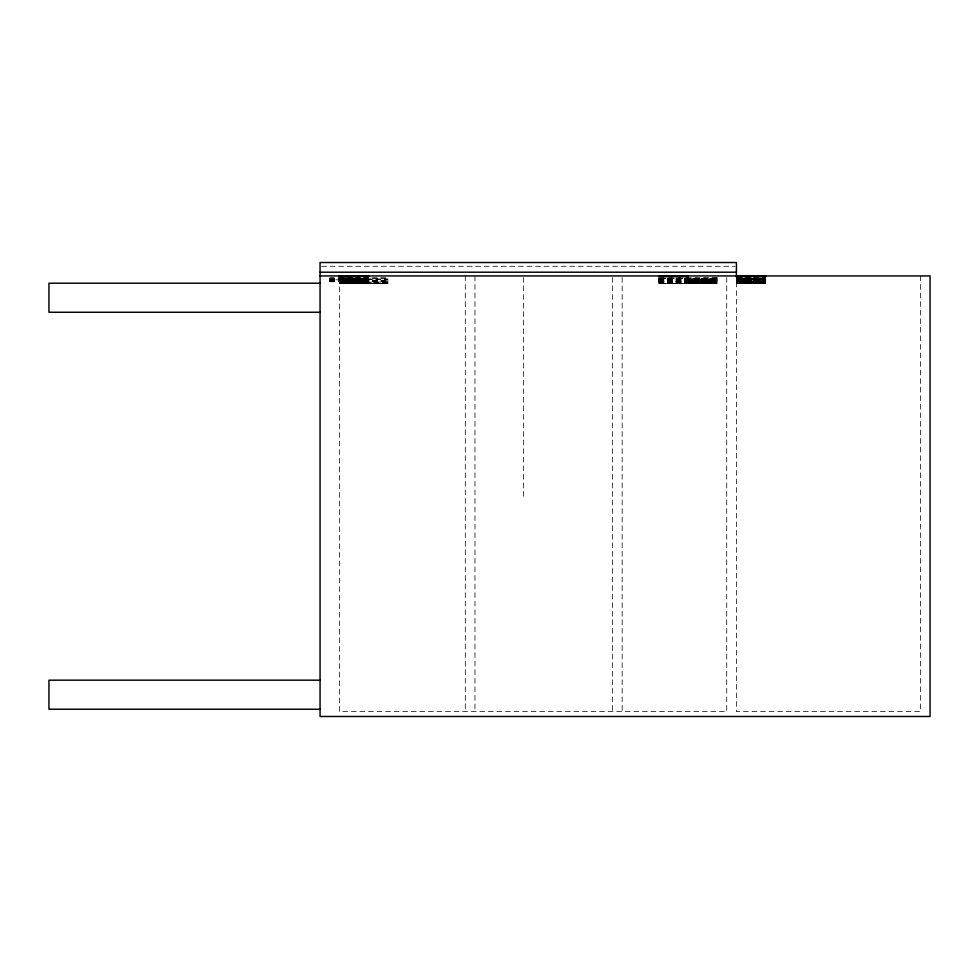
<?xml version="1.0" encoding="UTF-8"?>
<svg xmlns="http://www.w3.org/2000/svg" width="979" height="979" viewBox="0 0 979 979"><rect width="100%" height="100%" fill="white"/><g stroke="black" fill="none" stroke-linecap="round" stroke-linejoin="round"><path stroke-width="0.73" stroke-dasharray="4.89 3.67" d="M358.791 283.102L339.419 283.396L358.791 283.592L358.791 276.91M717.032 278.158L658.94 278.22L717.032 277.779M340.912 277.779L358.791 278.22L339.419 278.317L358.791 278.831L339.419 278.942L358.791 279.48L339.419 279.578L358.791 280.141L339.419 280.227L358.791 280.789L339.419 280.875L358.791 281.401L339.419 281.475L358.791 281.976L339.419 282.038L368.471 282.49L339.419 282.539L358.791 282.919L339.419 283.531L368.471 283.653L368.471 277.644M658.94 281.744L717.032 281.438L687.992 281.169L717.032 280.838L687.992 280.508L717.032 280.214L687.992 279.847L717.032 279.578L687.992 279.284L717.032 278.954L687.992 278.734L717.032 278.354L687.992 278.207M368.471 283.102L339.419 283.653L387.831 283.665L387.831 277.755L358.791 277.803M687.992 283.629L717.032 283.482L658.94 283.518M339.419 277.742L368.471 278.22L339.419 278.317L368.471 278.831L339.419 278.942L368.471 279.48L339.419 279.578L368.471 279.81L329.739 279.798M765.443 277.644L765.443 283.677L736.404 283.531L765.443 283.274L736.404 282.955L765.443 282.919L736.404 282.539L765.443 282.49L736.404 282.038L765.443 281.976L736.404 281.475L765.443 281.487L736.404 280.875L765.443 280.789L736.404 280.227L765.443 280.141L736.404 279.81L765.443 279.81L736.404 279.578L765.443 279.48L736.404 278.942L765.443 278.831L736.404 278.317L765.443 278.22L736.404 277.742M736.404 281.475L765.443 281.401M358.791 283.274L339.419 283.286L387.831 283.347M321.577 266.288L734.874 266.288M368.471 277.901L329.739 277.987L329.739 281.744L368.471 281.744M658.94 277.901L687.992 277.987M736.404 277.987L765.443 277.877M329.739 278.122L368.471 278.134M736.404 278.134L765.443 278.134M329.739 278.342L387.831 278.33M736.404 278.33L765.443 278.33M329.739 278.55L368.471 278.562M658.94 278.562L717.032 278.672M736.404 278.562L765.443 278.562M329.739 278.831L368.471 278.844M658.94 278.831L687.992 278.844M736.404 278.844L765.443 278.844M358.791 278.954L387.831 279.027M329.739 279.137L368.471 279.15M658.94 279.15L717.032 279.223M736.404 279.15L765.443 279.15M329.739 279.456L368.471 279.468M658.94 279.468L687.992 279.468M736.404 279.468L765.443 279.468M358.791 279.676L387.831 279.615M658.94 279.81L717.032 279.774M329.739 280.165L387.831 280.263M658.94 280.141L687.992 280.141M736.404 280.141L765.443 280.141M329.739 280.483L387.831 280.337M658.94 280.471L717.032 280.447M736.404 280.471L765.443 280.471M329.739 280.765L387.831 280.912M658.94 280.777L687.992 280.777M736.404 280.777L765.443 280.777M329.739 281.046L387.831 280.973M658.94 281.059L717.032 281.108M736.404 281.059L765.443 281.059M329.739 281.303L368.471 281.291M658.94 281.291L687.992 281.291M736.404 281.291L765.443 281.291M329.739 281.475L387.831 281.524M658.94 281.487L687.992 281.487M329.739 281.634L387.831 281.585M658.94 281.634L717.032 281.719M765.443 281.634L736.404 281.719L765.443 281.744M358.791 282.136L387.831 282.087M658.94 281.976L687.992 281.976M687.992 282.27L717.032 282.27M658.94 282.49L687.992 282.49M339.419 282.711L387.831 282.625M658.94 282.711L717.032 282.76M736.404 282.711L765.443 282.711M658.94 282.919L687.992 282.919M339.419 283.102L387.831 283.004M658.94 283.102L717.032 283.151M736.404 283.102L765.443 283.653L736.404 283.286M658.94 283.274L687.992 283.274M765.443 283.408L736.404 283.396L765.443 283.677M387.831 283.567L339.419 283.531L368.471 283.274L339.419 282.539M717.032 283.641L658.94 283.592L658.94 277.644M339.419 283.653L368.471 283.677M687.992 281.768L717.032 281.989L687.992 282.319L717.032 282.478L687.992 282.796L717.032 282.894L687.992 283.176L717.032 283.677L717.032 277.669M339.419 279.81L368.471 280.141L339.419 280.227L368.471 280.789L339.419 280.875L368.471 281.401L339.419 281.475L368.471 281.976L339.419 282.038L358.791 282.49M920.37 275.931L920.37 711.647L736.404 711.647L736.404 277.461M726.724 277.461L726.724 711.647L339.419 711.647L339.419 277.461M687.992 276.91L687.992 283.677M622.154 277.461L622.154 711.647M612.462 277.461L612.462 711.647M523.386 277.461L523.386 496.206M474.974 275.931L474.974 711.647M465.294 275.931L465.294 711.647"/><path stroke-width="1.47" d="M358.791 276.69L358.791 275.919L339.419 276.102L368.471 276.102L339.419 275.992L339.419 276.91M339.419 276.421L358.791 276.347L339.419 276.421L349.846 276.567M368.471 276.69L368.471 275.943L339.419 276.102L368.471 276.213M765.443 276.213L736.404 275.992L765.443 275.943L765.443 276.69M765.443 276.347L736.404 276.151L765.443 276.102M736.404 276.102L765.443 276.029L736.404 275.992M320.06 272.199L736.404 272.199M320.06 275.931L930.05 275.931L930.05 716.481L320.06 716.481L320.06 262.519L736.404 262.519L736.404 276.91M658.94 276.213L687.992 276.102M658.94 276.347L687.992 276.347M658.94 276.519L687.992 276.519M320.06 283.2L48.95 283.2L48.95 312.252L320.06 312.252M320.06 680.172L48.95 680.172L48.95 709.224L320.06 709.224M358.791 276.519L339.419 275.992L368.471 276.029M339.419 275.98L358.791 276.029M736.404 276.421L751.688 276.567M687.992 275.919L687.992 276.69M658.94 275.943L658.94 276.69M765.443 276.519L736.404 276.298L765.443 276.519"/></g></svg>
